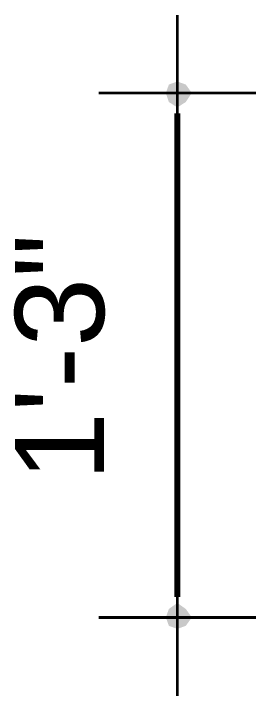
# Model space of a CAD drawing. Header units: millimetres. Extents: x 5 to 350, y 3 to 213.
# Drawn here: x 48.56 to 55.68, y 101.38 to 121.36 of the extents above; entities that cross this region are included whole.
import ezdxf

# ---------------------------------------------------------------- set-up
doc = ezdxf.new("R2010")
doc.units = ezdxf.units.MM
for name, color, linetype in [('H', 251, 'Continuous'), ('P', 255, 'Continuous'), ('T', 255, 'Continuous')]:
    doc.layers.add(name, color=color, linetype=linetype)
doc.styles.get("Standard").update_dxf_attribs({"font": 'arial.ttf'})

msp = doc.modelspace()

# ---------------------------------------------------------------- hatches: boundary and pattern name
at = {"layer": 'H', "linetype": 'Continuous'}
for points in [[(53.005, 119.045), (53.093, 119.292), (53.34, 119.045), (53.005, 119.045)], [(53.34, 119.045), (53.093, 119.292), (53.34, 119.38), (53.34, 119.045)], [(53.34, 119.045), (53.34, 119.38), (53.587, 119.292), (53.34, 119.045)], [(53.34, 119.045), (53.587, 119.292), (53.763, 119.045), (53.34, 119.045)], [(53.093, 118.78), (53.005, 119.045), (53.34, 119.045), (53.093, 118.78)], [(53.34, 118.622), (53.093, 118.78), (53.34, 119.045), (53.34, 118.622)], [(53.34, 118.622), (53.34, 119.045), (53.587, 118.78), (53.34, 118.622)], [(53.587, 118.78), (53.34, 119.045), (53.763, 119.045), (53.587, 118.78)], [(53.34, 103.717), (53.093, 103.964), (53.34, 104.14), (53.34, 103.717)], [(53.34, 103.717), (53.34, 104.14), (53.587, 103.964), (53.34, 103.717)], [(53.005, 103.717), (53.093, 103.964), (53.34, 103.717), (53.005, 103.717)], [(53.34, 103.717), (53.587, 103.964), (53.763, 103.717), (53.34, 103.717)], [(53.093, 103.47), (53.005, 103.717), (53.34, 103.717), (53.093, 103.47)], [(53.34, 103.382), (53.093, 103.47), (53.34, 103.717), (53.34, 103.382)], [(53.34, 103.382), (53.34, 103.717), (53.587, 103.47), (53.34, 103.382)], [(53.587, 103.47), (53.34, 103.717), (53.763, 103.717), (53.587, 103.47)]]:
    msp.add_hatch(color=256, dxfattribs=at).paths.add_polyline_path(points)

# ---------------------------------------------------------------- linework, layer by layer
at = {"layer": 'P'}
for points, const_width in [([(53.34, 116.752), (53.34, 121.32)], 0.085), ([(51.047, 119.045), (55.633, 119.045)], 0.085), ([(53.34, 118.445), (53.34, 104.316)], 0.169), ([(53.34, 106.01), (53.34, 101.424)], 0.085), ([(55.633, 103.717), (51.047, 103.717)], 0.085)]:
    msp.add_lwpolyline(points, dxfattribs=dict(at, const_width=const_width))

# ---------------------------------------------------------------- texts
at = {"layer": 'T', "insert": (48.6, 107.7), "char_height": 2.6, "attachment_point": 1, "rotation": 90}
msp.add_mtext('{\\fArial|b0|i0|c0|p18;1\'-3"}', dxfattribs=at)

doc.saveas('drawing.dxf')
